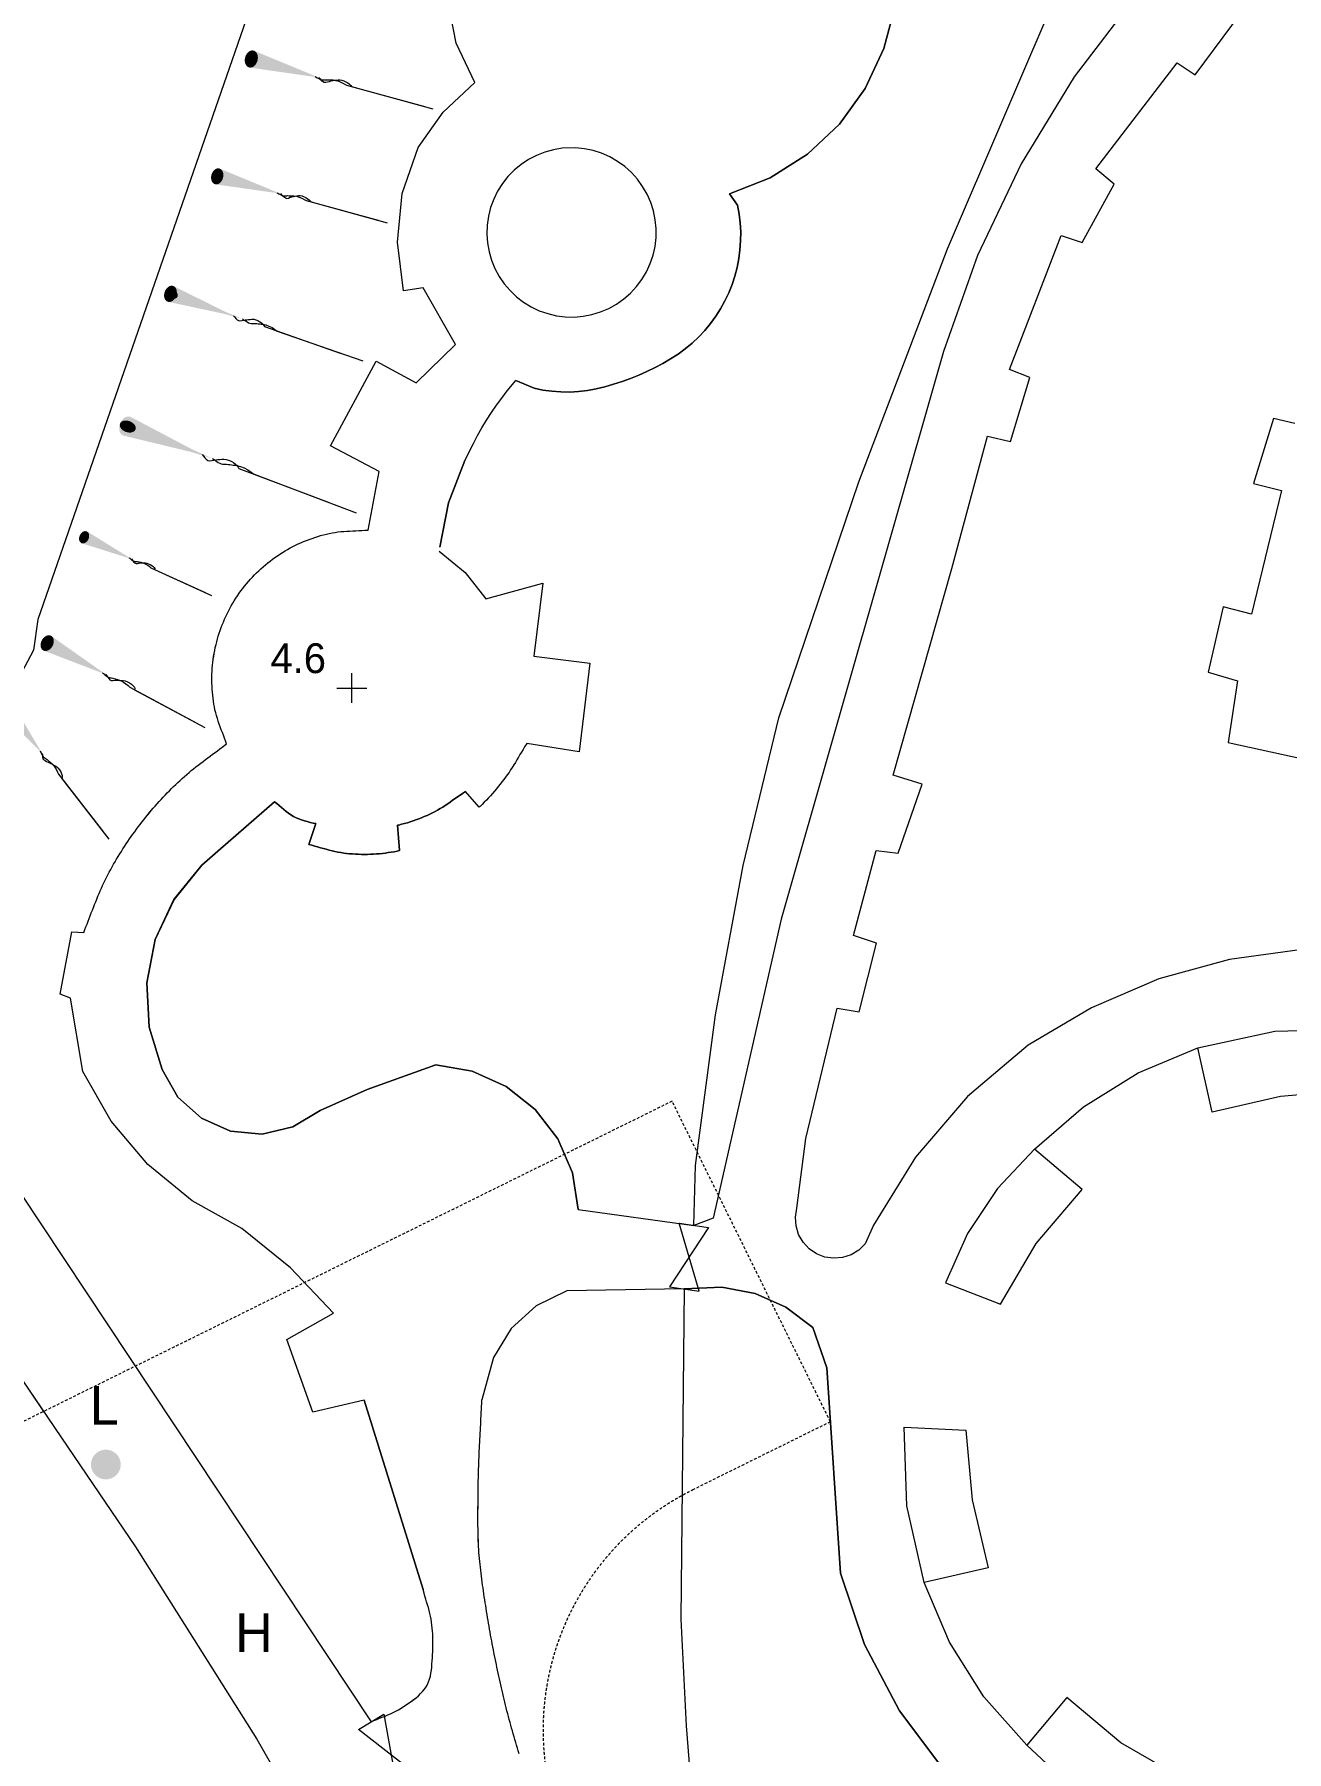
# Model space of a CAD drawing. Header units: millimetres. Extents: x 833924389 to 835767163, y 817400000 to 818811854.
# Drawn here: x 835308172 to 835350187, y 818434859 to 818492495 of the extents above; entities that cross this region are included whole.
import ezdxf
from ezdxf.enums import TextEntityAlignment as Align

# ---------------------------------------------------------------- set-up
doc = ezdxf.new("R2010")
doc.units = ezdxf.units.MM
doc.header["$LTSCALE"] = 10
doc.header["$MEASUREMENT"] = 0
doc.linetypes.add('DGN Style 2', pattern=[15.39188, 9.235128, -6.156752])
doc.layers.add('01_Base_Plan', color=5, linetype='Continuous', lineweight=5)
doc.styles.add('11nw24d$0$Style-WORKING', font='WORKING.shx')
doc.styles.add('11nw24d$1$Style-ENGINEERING', font='ENGINEERING.shx')

# ---------------------------------------------------------------- blocks, each defined once
blk = doc.blocks.new('11NW24D$0$SLOPE_26')
at = {"linetype": 'Continuous', "lineweight": 0}
h = blk.add_hatch(color=0, dxfattribs=at)
edge = h.paths.add_edge_path(flags=16)
edge.add_ellipse((0.215, 0), major_axis=(0, 0.293), ratio=0.731707, start_angle=0, end_angle=360)
at = {"color": 0, "linetype": 'Continuous', "lineweight": 0}
blk.add_line((3.706, -0.001), (6.528, -0.002), dxfattribs=at)
blk.add_open_spline([(2.562, -0.001), (2.634, -0.035), (2.699, -0.092), (2.777, -0.101), (2.855, -0.11), (2.92, -0.035), (2.992, -0.002), (3.063, 0.031), (3.134, 0.066), (3.206, 0.098), (3.36, 0.168), (3.614, 0.068), (3.706, -0.001)], degree=3, knots=[0, 0, 0, 0, 0.194348, 0.194348, 0.194348, 0.388071, 0.388071, 0.388071, 0.581932, 0.581932, 0.581932, 1, 1, 1, 1], dxfattribs=at)
blk.add_solid([(2.562, -0.001), (0.215, 0.293), (0.215, -0.294)], dxfattribs=at)
blk = doc.blocks.new('11NW24D$0$SLOPE_27')
at = {"linetype": 'Continuous', "lineweight": 0}
h = blk.add_hatch(color=0, dxfattribs=at)
edge = h.paths.add_edge_path(flags=16)
edge.add_ellipse((0.201, 0), major_axis=(0, 0.274), ratio=0.731707, start_angle=0, end_angle=360)
at = {"color": 0, "linetype": 'Continuous', "lineweight": 0}
blk.add_line((3.468, 0), (6.109, -0.001), dxfattribs=at)
blk.add_open_spline([(2.398, -0.001), (2.465, -0.032), (2.532, -0.063), (2.598, -0.095), (2.665, -0.126), (2.732, -0.032), (2.799, -0.001), (2.866, 0.031), (2.933, 0.063), (3, 0.093), (3.145, 0.157), (3.384, 0.064), (3.468, 0)], degree=3, knots=[0, 0, 0, 0, 0.193863, 0.193863, 0.193863, 0.387643, 0.387643, 0.387643, 0.582138, 0.582138, 0.582138, 1, 1, 1, 1], dxfattribs=at)
blk.add_solid([(2.398, -0.001), (0.201, 0.275), (0.2, -0.274)], dxfattribs=at)
blk = doc.blocks.new('11NW24D$0$SLOPE_29')
at = {"linetype": 'Continuous', "lineweight": 0}
h = blk.add_hatch(color=0, dxfattribs=at)
edge = h.paths.add_edge_path(flags=16)
edge.add_ellipse((0.205, 0), major_axis=(0, 0.28), ratio=0.731707, start_angle=0, end_angle=360)
at = {"color": 0, "linetype": 'Continuous', "lineweight": 0}
blk.add_line((3.542, -0.001), (6.24, -0.002), dxfattribs=at)
blk.add_open_spline([(2.449, -0.002), (2.517, -0.034), (2.585, -0.098), (2.654, -0.098), (2.722, -0.098), (2.79, -0.034), (2.859, -0.002), (2.927, 0.03), (2.995, 0.062), (3.064, 0.094), (3.211, 0.163), (3.492, 0.075), (3.542, -0.001)], degree=3, knots=[0, 0, 0, 0, 0.193951, 0.193951, 0.193951, 0.3878, 0.3878, 0.3878, 0.581649, 0.581649, 0.581649, 1, 1, 1, 1], dxfattribs=at)
blk.add_solid([(2.449, -0.002), (0.205, 0.28), (0.205, -0.28)], dxfattribs=at)
blk = doc.blocks.new('11NW24D$0$SLOPE_31')
at = {"linetype": 'Continuous', "lineweight": 0}
h = blk.add_hatch(color=0, dxfattribs=at)
edge = h.paths.add_edge_path(flags=16)
edge.add_ellipse((0.246, -0.001), major_axis=(0, 0.337), ratio=0.731707, start_angle=0, end_angle=360)
at = {"color": 0, "linetype": 'Continuous', "lineweight": 0}
blk.add_line((4.258, -0.002), (7.502, -0.003), dxfattribs=at)
blk.add_open_spline([(2.944, -0.002), (3.026, -0.04), (3.095, -0.109), (3.191, -0.117), (3.287, -0.125), (3.355, -0.04), (3.437, -0.002), (3.519, 0.037), (3.599, 0.08), (3.683, 0.113), (3.865, 0.183), (4.214, 0.095), (4.258, -0.002)], degree=3, knots=[0, 0, 0, 0, 0.194254, 0.194254, 0.194254, 0.388189, 0.388189, 0.388189, 0.58207, 0.58207, 0.58207, 1, 1, 1, 1], dxfattribs=at)
at = {"color": 0, "linetype": 'Continuous', "lineweight": 0, "extrusion": (0, 0, -1)}
blk.add_solid([(-2.944, -0.002), (-0.246, 0.337), (-0.246, -0.338)], dxfattribs=at)
blk = doc.blocks.new('11NW24D$0$SLOPE_33')
at = {"linetype": 'Continuous', "lineweight": 0}
h = blk.add_hatch(color=0, dxfattribs=at)
edge = h.paths.add_edge_path(flags=16)
edge.add_ellipse((0.16, 0), major_axis=(0, 0.218), ratio=0.731707, start_angle=0, end_angle=360)
at = {"color": 0, "linetype": 'Continuous', "lineweight": 0}
blk.add_line((2.762, -0.001), (4.865, -0.001), dxfattribs=at)
blk.add_open_spline([(1.91, -0.001), (1.963, -0.026), (2, -0.062), (2.069, -0.076), (2.138, -0.09), (2.176, -0.027), (2.229, -0.002), (2.282, 0.023), (2.335, 0.051), (2.389, 0.074), (2.505, 0.124), (2.763, 0.076), (2.762, -0.001)], degree=3, knots=[0, 0, 0, 0, 0.193502, 0.193502, 0.193502, 0.387082, 0.387082, 0.387082, 0.581771, 0.581771, 0.581771, 1, 1, 1, 1], dxfattribs=at)
blk.add_solid([(1.91, -0.001), (0.161, 0.219), (0.16, -0.218)], dxfattribs=at)
blk = doc.blocks.new('11NW24D$0$SLOPE_35')
at = {"linetype": 'Continuous', "lineweight": 0}
h = blk.add_hatch(color=0, dxfattribs=at)
edge = h.paths.add_edge_path(flags=16)
edge.add_ellipse((0.204, -0.001), major_axis=(0, 0.279), ratio=0.731707, start_angle=0, end_angle=360)
at = {"color": 0, "linetype": 'Continuous', "lineweight": 0}
blk.add_line((3.522, -0.001), (6.204, -0.002), dxfattribs=at)
blk.add_open_spline([(2.435, -0.002), (2.503, -0.033), (2.571, -0.065), (2.639, -0.097), (2.707, -0.129), (2.775, -0.033), (2.843, -0.001), (2.911, 0.03), (2.979, 0.062), (3.046, 0.094), (3.193, 0.162), (3.557, 0.118), (3.522, -0.001)], degree=3, knots=[0, 0, 0, 0, 0.19398, 0.19398, 0.19398, 0.388236, 0.388236, 0.388236, 0.581631, 0.581631, 0.581631, 1, 1, 1, 1], dxfattribs=at)
at = {"color": 0, "linetype": 'Continuous', "lineweight": 0, "extrusion": (0, 0, -1)}
blk.add_solid([(-2.435, -0.002), (-0.204, 0.278), (-0.204, -0.279)], dxfattribs=at)
blk = doc.blocks.new('11NW24D$0$SLOPE_37')
at = {"linetype": 'Continuous', "lineweight": 0}
h = blk.add_hatch(color=0, dxfattribs=at)
edge = h.paths.add_edge_path(flags=16)
edge.add_ellipse((0.197, -0.001), major_axis=(0, 0.269), ratio=0.731707, start_angle=0, end_angle=360)
at = {"color": 0, "linetype": 'Continuous', "lineweight": 0}
blk.add_line((3.396, -0.002), (5.983, -0.002), dxfattribs=at)
blk.add_open_spline([(2.348, -0.002), (2.414, -0.033), (2.48, -0.124), (2.545, -0.093), (2.611, -0.063), (2.676, -0.032), (2.742, -0.001), (2.807, 0.029), (2.873, 0.06), (2.938, 0.09), (3.079, 0.156), (3.373, 0.113), (3.396, -0.002)], degree=3, knots=[0, 0, 0, 0, 0.193791, 0.193791, 0.193791, 0.387847, 0.387847, 0.387847, 0.581903, 0.581903, 0.581903, 1, 1, 1, 1], dxfattribs=at)
blk.add_solid([(2.348, -0.002), (0.197, 0.268), (0.197, -0.268)], dxfattribs=at)
blk = doc.blocks.new('11nw24d$0$SPOTHT')
at = {"layer": '01_Base_Plan', "linetype": 'Continuous', "lineweight": 13}
for p, q in [((-0.5, 0), (0.5, 0)), ((0, -0.5), (0, 0.5))]:
    blk.add_line(p, q, dxfattribs=at)
blk = doc.blocks.new('11nw24d$0$UTILP')
at = {"layer": '01_Base_Plan', "linetype": 'Continuous', "lineweight": 13}
h = blk.add_hatch(color=256, dxfattribs=at)
edge = h.paths.add_edge_path()
edge.add_arc((0, 0), 0.5, 0, 360)

msp = doc.modelspace()

# ---------------------------------------------------------------- hatches: boundary and pattern name
at = {"layer": '01_Base_Plan', "linetype": 'Continuous'}
h = msp.add_hatch(color=256, dxfattribs=at)
edge = h.paths.add_edge_path()
edge.add_ellipse((835315440, 818491670), major_axis=(197, -54), ratio=0.683333, start_angle=0, end_angle=360)
h = msp.add_hatch(color=256, dxfattribs=at)
edge = h.paths.add_edge_path()
edge.add_ellipse((835314297, 818487731), major_axis=(184, -50), ratio=0.683333, start_angle=0, end_angle=360)
h = msp.add_hatch(color=256, dxfattribs=at)
edge = h.paths.add_edge_path()
edge.add_ellipse((835312763, 818483777), major_axis=(218, -76), ratio=0.683333, start_angle=0, end_angle=360)
h = msp.add_hatch(color=256, dxfattribs=at)
edge = h.paths.add_edge_path()
edge.add_ellipse((835311306, 818479332), major_axis=(260, -98), ratio=0.683333, start_angle=0, end_angle=360)
h = msp.add_hatch(color=256, dxfattribs=at)
edge = h.paths.add_edge_path()
edge.add_ellipse((835309834, 818475619), major_axis=(138, -63), ratio=0.683333, start_angle=0, end_angle=360)
h = msp.add_hatch(color=256, dxfattribs=at)
edge = h.paths.add_edge_path()
edge.add_ellipse((835308593, 818472068), major_axis=(171, -91), ratio=0.683333, start_angle=0, end_angle=360)

# ---------------------------------------------------------------- linework, layer by layer
for p, q in [((835318639, 818490793), (835321225, 818490085)), ((835317291, 818486914), (835319712, 818486254)), ((835316319, 818482538), (835319194, 818481536)), ((835315541, 818477733), (835318965, 818476441)), ((835312081, 818474591), (835313898, 818473760)), ((835311373, 818470582), (835313620, 818469382)), ((835308978, 818467664), (835310487, 818465724))]:
    msp.add_line(p, q, dxfattribs=at)
at = {"layer": '01_Base_Plan', "linetype": 'DGN Style 2'}
for p, q in [((835329567, 818456688), (835174001, 818379862)), ((835334881, 818445929), (835329567, 818456688)), ((835334881, 818445929), (835330264, 818443648))]:
    msp.add_line(p, q, dxfattribs=at)
at = {"layer": '01_Base_Plan', "linetype": 'Continuous', "flags": 128}
for points in [[(835330299, 818452519), (835330355, 818454535), (835331024, 818459588), (835331955, 818464598), (835333146, 818469554), (835335835, 818477475), (835338808, 818485294), (835342659, 818494275), (835345749, 818500639), (835349351, 818507377)], [(835355250, 818507213), (835357020, 818502860), (835355740, 818502080), (835355350, 818502790), (835353330, 818501530), (835353710, 818500890), (835352390, 818500000), (835351130, 818499150), (835349200, 818497780), (835348680, 818498400), (835347020, 818496870), (835347470, 818496270), (835345131, 818493782), (835343060, 818491066), (835341281, 818488151), (835339813, 818485068), (835338670, 818481850), (835333230, 818462800), (835330950, 818452760), (835330299, 818452519)], [(835330299, 818452519), (835330355, 818454535), (835331024, 818459588), (835331955, 818464598), (835333146, 818469554), (835335835, 818477475), (835338808, 818485294), (835342659, 818494275), (835345749, 818500639)], [(835316940, 818498150), (835316854, 818497549), (835308290, 818472860), (835308139, 818471825), (835307654, 818470899), (835306889, 818470186), (835305931, 818469768), (835305076, 818469704)], [(835316940, 818498150), (835316854, 818497549), (835308290, 818472860), (835308139, 818471825)], [(835319368, 818475857), (835319740, 818477820), (835318110, 818478690), (835319640, 818481530), (835320980, 818480800), (835322300, 818482090), (835321220, 818483990), (835320560, 818483890), (835320350, 818485517), (835320517, 818487149), (835321050, 818488700), (835321887, 818489888), (835322950, 818490880), (835322328, 818492197), (835322049, 818493626), (835322130, 818495080), (835321620, 818497170)], [(835321780, 818475280), (835322070, 818476771), (835322610, 818478190), (835322903, 818478763), (835323041, 818479029), (835323188, 818479291), (835323342, 818479548), (835323505, 818479800), (835323675, 818480047), (835323852, 818480289), (835324036, 818480526), (835324329, 818480873), (835324943, 818480615), (835325237, 818480556), (835325534, 818480515), (835325833, 818480493), (835326133, 818480491), (835326433, 818480507), (835326730, 818480542), (835327025, 818480597), (835327316, 818480669), (835327605, 818480750), (835327891, 818480841), (835328174, 818480942), (835328452, 818481054), (835328726, 818481176), (835328995, 818481309), (835329259, 818481451), (835329518, 818481603), (835329770, 818481765), (835330012, 818481942), (835330243, 818482134), (835330461, 818482340), (835330666, 818482559), (835330857, 818482790), (835331033, 818483033), (835331194, 818483286), (835331339, 818483549), (835331467, 818483820), (835331579, 818484098), (835331673, 818484383), (835331749, 818484673), (835331807, 818484968), (835331846, 818485265), (835331868, 818485564), (835331870, 818485864), (835331854, 818486164), (835331820, 818486462), (835331767, 818486757), (835331490, 818487140), (835332864, 818487680), (835334112, 818488470), (835335186, 818489482), (835336050, 818490680), (835336670, 818492020), (835337094, 818493608)], [(835346510, 818491540), (835347120, 818491140), (835348670, 818493230)], [(835317591, 818491080), (835317628, 818491060), (835317664, 818491040), (835317701, 818491020), (835317738, 818491001), (835317775, 818490981), (835317813, 818490967), (835317855, 818490964), (835317898, 818490967), (835317941, 818490971), (835317984, 818490973), (835318026, 818490971), (835318067, 818490969), (835318109, 818490968), (835318151, 818490966), (835318193, 818490965), (835318287, 818490951), (835318385, 818490922), (835318480, 818490883), (835318567, 818490838), (835318639, 818490793)], [(835350709, 818461782), (835348272, 818461447), (835345900, 818460791), (835343636, 818459826), (835341520, 818458570), (835339475, 818456842), (835337731, 818454811), (835336330, 818452530), (835336044, 818451899), (835335829, 818451691), (835335572, 818451537), (835335287, 818451444), (835334989, 818451418), (835334693, 818451460), (835334414, 818451568), (835334166, 818451736), (835333962, 818451956), (835333814, 818452216), (835333727, 818452502), (835333708, 818452801), (835333757, 818453096), (835334060, 818455440), (835335110, 818459810), (835335840, 818459690), (835336430, 818461990), (835335650, 818462250), (835336410, 818465100), (835337150, 818465010), (835337960, 818467330), (835336980, 818467630), (835338950, 818474570), (835340153, 818479007), (835340927, 818478825), (835341570, 818480980), (835340890, 818481250), (835342620, 818485740), (835343330, 818485510), (835344400, 818487470), (835343790, 818487980), (835346510, 818491540)], [(835325880, 818488670), (835325584, 818488621), (835325295, 818488541), (835325016, 818488432), (835324750, 818488293), (835324500, 818488127), (835324270, 818487936), (835324060, 818487721), (835323874, 818487486), (835323715, 818487232), (835323582, 818486963), (835323479, 818486681), (835323407, 818486390), (835323365, 818486093), (835323355, 818485794), (835323376, 818485495), (835323429, 818485199), (835323512, 818484911), (835323626, 818484634), (835323768, 818484370), (835323937, 818484122), (835324132, 818483894), (835324349, 818483687), (835324587, 818483505), (835324843, 818483349), (835325114, 818483220), (835325397, 818483121), (835325689, 818483052), (835325986, 818483014), (835326286, 818483008), (835326585, 818483033), (835326879, 818483090), (835327166, 818483178), (835327442, 818483295), (835327704, 818483440), (835327949, 818483613), (835328175, 818483810), (835328379, 818484030), (835328558, 818484271), (835328711, 818484529), (835328836, 818484801), (835328931, 818485086), (835328996, 818485378), (835329030, 818485676), (835329032, 818485976), (835329003, 818486274), (835328942, 818486568), (835328851, 818486854), (835328730, 818487128), (835328581, 818487388), (835328405, 818487631), (835328205, 818487854), (835327982, 818488055), (835327739, 818488231), (835327479, 818488381), (835327205, 818488502), (835326919, 818488593), (835326626, 818488655), (835326327, 818488684), (835325880, 818488670)], [(835316310, 818487181), (835316345, 818487163), (835316379, 818487144), (835316414, 818487126), (835316448, 818487107), (835316483, 818487088), (835316519, 818487076), (835316558, 818487073), (835316598, 818487076), (835316638, 818487080), (835316678, 818487081), (835316717, 818487080), (835316757, 818487078), (835316796, 818487077), (835316835, 818487075), (835316874, 818487074), (835316962, 818487062), (835317054, 818487034), (835317143, 818486997), (835317224, 818486955), (835317291, 818486914)], [(835288270, 818485309), (835289102, 818482095), (835289392, 818480974), (835290102, 818479628), (835295177, 818472020), (835306197, 818455857), (835319472, 818435864)], [(835315154, 818482943), (835315194, 818482918), (835315234, 818482893), (835315275, 818482867), (835315315, 818482842), (835315355, 818482816), (835315397, 818482798), (835315444, 818482792), (835315493, 818482792), (835315543, 818482793), (835315591, 818482791), (835315638, 818482786), (835315685, 818482781), (835315733, 818482776), (835315780, 818482771), (835315827, 818482766), (835315933, 818482744), (835316041, 818482703), (835316146, 818482651), (835316241, 818482594), (835316319, 818482538)], [(835289392, 818480974), (835290102, 818479628), (835295177, 818472020), (835306197, 818455857), (835319472, 818435864)], [(835350460, 818479430), (835349750, 818479600), (835349080, 818477420), (835350010, 818477180), (835349010, 818473040), (835348060, 818473280), (835347550, 818471090), (835348540, 818470800), (835348230, 818468730), (835352874, 818467706)], [(835314153, 818478257), (835314201, 818478225), (835314248, 818478193), (835314296, 818478162), (835314343, 818478130), (835314391, 818478098), (835314441, 818478075), (835314497, 818478066), (835314556, 818478064), (835314616, 818478064), (835314674, 818478061), (835314730, 818478053), (835314787, 818478046), (835314844, 818478038), (835314900, 818478031), (835314957, 818478023), (835315083, 818477993), (835315212, 818477941), (835315337, 818477875), (835315449, 818477803), (835315541, 818477733)], [(835319472, 818435864), (835319564, 818435904), (835319657, 818435943), (835319750, 818435981), (835319844, 818436018), (835319937, 818436055), (835320030, 818436093), (835320123, 818436133), (835320214, 818436174), (835320303, 818436218), (835320391, 818436265), (835320476, 818436316), (835320559, 818436370), (835320644, 818436426), (835320729, 818436484), (835320814, 818436544), (835320898, 818436606), (835320979, 818436670), (835321056, 818436737), (835321130, 818436807), (835321198, 818436880), (835321260, 818436955), (835321315, 818437034), (835321362, 818437116), (835321401, 818437204), (835321432, 818437295), (835321457, 818437392), (835321477, 818437491), (835321492, 818437592), (835321503, 818437695), (835321512, 818437799), (835321519, 818437903), (835321525, 818438005), (835321531, 818438107), (835321537, 818438206), (835321542, 818438306), (835321545, 818438406), (835321545, 818438507), (835321544, 818438607), (835321541, 818438708), (835321536, 818438808), (835321529, 818438908), (835321520, 818439008), (835321509, 818439108), (835321496, 818439206), (835321480, 818439305), (835321462, 818439402), (835321440, 818439500), (835321416, 818439597), (835321390, 818439693), (835321362, 818439790), (835321333, 818439886), (835321304, 818439982), (835321276, 818440078), (835321247, 818440175), (835321212, 818440303), (835319233, 818446655), (835317511, 818446251), (835316643, 818448694), (835318209, 818449576), (835316770, 818451100), (835315137, 818452413), (835313462, 818453342), (835311982, 818454560), (835310748, 818456024), (835309798, 818457688), (835309381, 818460146), (835309038, 818460284), (835309426, 818462368), (835309826, 818462355), (835309864, 818462448), (835309902, 818462540), (835309939, 818462633), (835309975, 818462727), (835310011, 818462820), (835310047, 818462914), (835310083, 818463007), (835310119, 818463101), (835310155, 818463194), (835310192, 818463288), (835310229, 818463381), (835310266, 818463474), (835310304, 818463567), (835310342, 818463659), (835310381, 818463751), (835310422, 818463842), (835310463, 818463933), (835310505, 818464023), (835310549, 818464113), (835310594, 818464202), (835310640, 818464290), (835310687, 818464378), (835310735, 818464466), (835310783, 818464554), (835310832, 818464641), (835310882, 818464728), (835310933, 818464814), (835310985, 818464900), (835311037, 818464986), (835311090, 818465071), (835311144, 818465156), (835311198, 818465240), (835311253, 818465324), (835311309, 818465407), (835311366, 818465490), (835311423, 818465572), (835311480, 818465654), (835311539, 818465735), (835311598, 818465816), (835311657, 818465896), (835311718, 818465975), (835311779, 818466054), (835311840, 818466133), (835311903, 818466211), (835311966, 818466289), (835312030, 818466366), (835312094, 818466443), (835312159, 818466519), (835312225, 818466595), (835312291, 818466670), (835312358, 818466745), (835312426, 818466819), (835312494, 818466892), (835312563, 818466965), (835312633, 818467037), (835312703, 818467109), (835312773, 818467180), (835312844, 818467250), (835312916, 818467320), (835312988, 818467389), (835313060, 818467458), (835313134, 818467525), (835313209, 818467591), (835313284, 818467656), (835313361, 818467720), (835313438, 818467784), (835313516, 818467846), (835313594, 818467908), (835313673, 818467970), (835313752, 818468031), (835313832, 818468091), (835313912, 818468152), (835313992, 818468212), (835314073, 818468272), (835314153, 818468332), (835314233, 818468392), (835314313, 818468453), (835314393, 818468513), (835314472, 818468574), (835314614, 818468685), (835314582, 818468780), (835314549, 818468875), (835314514, 818468969), (835314479, 818469063), (835314444, 818469158), (835314409, 818469252), (835314375, 818469346), (835314342, 818469441), (835314311, 818469536), (835314282, 818469632), (835314255, 818469727), (835314232, 818469824), (835314212, 818469921), (835314195, 818470019), (835314180, 818470118), (835314166, 818470217), (835314155, 818470317), (835314145, 818470417), (835314138, 818470518), (835314132, 818470618), (835314129, 818470719), (835314127, 818470820), (835314128, 818470920), (835314130, 818471020), (835314135, 818471120), (835314141, 818471219), (835314150, 818471318), (835314160, 818471418), (835314173, 818471517), (835314188, 818471617), (835314204, 818471716), (835314223, 818471815), (835314243, 818471914), (835314266, 818472012), (835314290, 818472109), (835314316, 818472206), (835314344, 818472302), (835314374, 818472398), (835314406, 818472492), (835314440, 818472585), (835314475, 818472679), (835314513, 818472772), (835314553, 818472864), (835314594, 818472956), (835314638, 818473047), (835314683, 818473137), (835314730, 818473226), (835314778, 818473314), (835314828, 818473401), (835314880, 818473487), (835314933, 818473571), (835314988, 818473654), (835315045, 818473736), (835315104, 818473817), (835315164, 818473897), (835315226, 818473976), (835315290, 818474054), (835315355, 818474131), (835315422, 818474206), (835315490, 818474280), (835315560, 818474353), (835315630, 818474424), (835315702, 818474494), (835315775, 818474561), (835315850, 818474627), (835315925, 818474692), (835316003, 818474755), (835316082, 818474817), (835316162, 818474878), (835316244, 818474937), (835316327, 818474994), (835316411, 818475050), (835316496, 818475104), (835316581, 818475156), (835316668, 818475207), (835316755, 818475256), (835316843, 818475302), (835316932, 818475347), (835317022, 818475390), (835317113, 818475431), (835317205, 818475471), (835317299, 818475509), (835317393, 818475545), (835317487, 818475579), (835317583, 818475612), (835317679, 818475642), (835317775, 818475671), (835317872, 818475697), (835317969, 818475722), (835318066, 818475744), (835318163, 818475764), (835318261, 818475780), (835318359, 818475793), (835318459, 818475804), (835318558, 818475812), (835318658, 818475819), (835318759, 818475825), (835318859, 818475829), (835318960, 818475834), (835319060, 818475838), (835319161, 818475843), (835319261, 818475849), (835319368, 818475857)], [(835321753, 818475154), (835322622, 818474437), (835323322, 818473554), (835325231, 818474073), (835324926, 818471623), (835326804, 818471395), (835326445, 818468417), (835324693, 818468699), (835324619, 818468579), (835324567, 818468493), (835324516, 818468407), (835324465, 818468320), (835324414, 818468234), (835324363, 818468148), (835324312, 818468062), (835324259, 818467977), (835324206, 818467892), (835324152, 818467808), (835324097, 818467725), (835324040, 818467643), (835323982, 818467562), (835323922, 818467483), (835323861, 818467403), (835323799, 818467325), (835323736, 818467247), (835323672, 818467170), (835323607, 818467093), (835323541, 818467017), (835323474, 818466942), (835323406, 818466868), (835323338, 818466795), (835323268, 818466723), (835323198, 818466652), (835323127, 818466583), (835323096, 818466553), (835322636, 818467082), (835322536, 818467016), (835322453, 818466960), (835322371, 818466903), (835322288, 818466845), (835322206, 818466787), (835322124, 818466729), (835322041, 818466673), (835321958, 818466617), (835321874, 818466562), (835321789, 818466510), (835321703, 818466459), (835321616, 818466411), (835321528, 818466365), (835321438, 818466323), (835321347, 818466281), (835321255, 818466241), (835321163, 818466203), (835321069, 818466167), (835320975, 818466132), (835320880, 818466098), (835320784, 818466067), (835320688, 818466037), (835320591, 818466009), (835320495, 818465982), (835320398, 818465958), (835320353, 818465948), (835320418, 818465100), (835320343, 818465084), (835320245, 818465064), (835320146, 818465047), (835320139, 818465046), (835320047, 818465031), (835319948, 818465018), (835319849, 818465006), (835319750, 818464996), (835319650, 818464988), (835319550, 818464981), (835319450, 818464977), (835319350, 818464974), (835319249, 818464973), (835319148, 818464974), (835319048, 818464977), (835318947, 818464981), (835318847, 818464988), (835318748, 818464996), (835318648, 818465006), (835318550, 818465018), (835318451, 818465033), (835318353, 818465051), (835318256, 818465071), (835318158, 818465094), (835318061, 818465119), (835317964, 818465144), (835317868, 818465171), (835317771, 818465198), (835317674, 818465225), (835317577, 818465251), (835317480, 818465277), (835317383, 818465301), (835317613, 818466004), (835317524, 818466023), (835317426, 818466047), (835317328, 818466072), (835317231, 818466100), (835317135, 818466131), (835317041, 818466166), (835316950, 818466205), (835316861, 818466248), (835316776, 818466298), (835316694, 818466354), (835316615, 818466415), (835316537, 818466479), (835316461, 818466545), (835316385, 818466611), (835316308, 818466677), (835316230, 818466740), (835314329, 818465086), (835313790, 818464616), (835312857, 818463462), (835312230, 818462116), (835311947, 818460658), (835312026, 818459176), (835312460, 818457756), (835312985, 818456830), (835313776, 818456116), (835314750, 818455687), (835315810, 818455587), (835316848, 818455826), (835317758, 818456379), (835319337, 818457084), (835321636, 818457910), (835322862, 818457694), (835323997, 818457185), (835324973, 818456414), (835325731, 818455426), (835326223, 818454284), (835326421, 818453055), (835330299, 818452519)], [(835311345, 818474928), (835311370, 818474909), (835311394, 818474889), (835311419, 818474870), (835311444, 818474851), (835311468, 818474832), (835311495, 818474818), (835311525, 818474811), (835311557, 818474807), (835311590, 818474805), (835311621, 818474801), (835311652, 818474795), (835311682, 818474789), (835311713, 818474783), (835311743, 818474777), (835311774, 818474770), (835311842, 818474749), (835311910, 818474716), (835311975, 818474675), (835312034, 818474632), (835312081, 818474591)], [(835310462, 818471069), (835310492, 818471043), (835310522, 818471017), (835310552, 818470990), (835310582, 818470964), (835310611, 818470938), (835310644, 818470918), (835310682, 818470906), (835310723, 818470900), (835310764, 818470894), (835310804, 818470887), (835310842, 818470876), (835310880, 818470866), (835310919, 818470856), (835310957, 818470845), (835310996, 818470835), (835311080, 818470803), (835311165, 818470755), (835311245, 818470699), (835311316, 818470639), (835311373, 818470582)], [(835308367, 818468450), (835308383, 818468415), (835308399, 818468380), (835308415, 818468345), (835308431, 818468310), (835308447, 818468276), (835308468, 818468245), (835308497, 818468220), (835308530, 818468198), (835308564, 818468177), (835308596, 818468155), (835308626, 818468131), (835308656, 818468107), (835308686, 818468082), (835308715, 818468058), (835308745, 818468034), (835308807, 818467973), (835308863, 818467898), (835308911, 818467816), (835308950, 818467736), (835308978, 818467664)], [(835347213, 818458475), (835349794, 818459037), (835352433, 818459105), (835352323, 818457045), (835349983, 818456850), (835347693, 818456325), (835347213, 818458475)], [(835341733, 818455075), (835343367, 818456501), (835345210, 818457645), (835347213, 818458475)], [(835341733, 818455075), (835340486, 818453760), (835339479, 818452252), (835338743, 818450595), (835340583, 818449875), (835341788, 818451918), (835343323, 818453725), (835341733, 818455075)], [(835338715, 818434204), (835337200, 818436224), (835336026, 818438458), (835335220, 818440850), (835334760, 818447740), (835334290, 818449090), (835333389, 818449776), (835332354, 818450235), (835331241, 818450444), (835329978, 818450387), (835326042, 818450320), (835325010, 818449822), (835324170, 818449059), (835323577, 818448091), (835323187, 818446671)], [(835329978, 818450387), (835329860, 818439300), (835330040, 818435730), (835330310, 818432330), (835330940, 818427610), (835331810, 818421830), (835332670, 818418010), (835333768, 818413682)], [(835329978, 818450387), (835329860, 818439300), (835330040, 818435730), (835330310, 818432330), (835330940, 818427610), (835331810, 818421830), (835332670, 818418010), (835333768, 818413682)], [(835307974, 818447019), (835309724, 818444448), (835311570, 818441736), (835315631, 818435282), (835319418, 818428664)], [(835324435, 818434786), (835324406, 818434882), (835324378, 818434977), (835324349, 818435073), (835324321, 818435169), (835324293, 818435265), (835324265, 818435361), (835324238, 818435457), (835324210, 818435554), (835324183, 818435650), (835324157, 818435746), (835324130, 818435842), (835324104, 818435939), (835324079, 818436035), (835324053, 818436132), (835324028, 818436229), (835324004, 818436326), (835323980, 818436422), (835323956, 818436520), (835323933, 818436617), (835323910, 818436714), (835323888, 818436811), (835323865, 818436909), (835323843, 818437006), (835323821, 818437104), (835323799, 818437201), (835323778, 818437299), (835323756, 818437397), (835323735, 818437495), (835323714, 818437592), (835323693, 818437690), (835323673, 818437788), (835323653, 818437886), (835323633, 818437985), (835323613, 818438083), (835323593, 818438181), (835323574, 818438279), (835323555, 818438378), (835323536, 818438476), (835323517, 818438575), (835323499, 818438673), (835323481, 818438772), (835323463, 818438870), (835323445, 818438969), (835323428, 818439067), (835323411, 818439166), (835323394, 818439265), (835323377, 818439364), (835323361, 818439462), (835323345, 818439561), (835323329, 818439660), (835323314, 818439759), (835323298, 818439858), (835323283, 818439957), (835323268, 818440056), (835323254, 818440155), (835323240, 818440254), (835323226, 818440352), (835323212, 818440451), (835323199, 818440550), (835323185, 818440649), (835323173, 818440748), (835323160, 818440848), (835323148, 818440947), (835323136, 818441045), (835323124, 818441145), (835323114, 818441244), (835323105, 818441343), (835323096, 818441443), (835323089, 818441542), (835323082, 818441642), (835323077, 818441742), (835323072, 818441841), (835323068, 818441941), (835323064, 818442041), (835323061, 818442141), (835323059, 818442241), (835323057, 818442341), (835323056, 818442442), (835323055, 818442542), (835323055, 818442642), (835323055, 818442743), (835323055, 818442843), (835323056, 818442943), (835323057, 818443043), (835323058, 818443144), (835323059, 818443244), (835323060, 818443344), (835323061, 818443444), (835323063, 818443545), (835323064, 818443645), (835323065, 818443745), (835323066, 818443845), (835323067, 818443944), (835323069, 818444045), (835323071, 818444144), (835323073, 818444244), (835323076, 818444344), (835323079, 818444444), (835323082, 818444544), (835323086, 818444644), (835323090, 818444744), (835323094, 818444844), (835323099, 818444944), (835323104, 818445044), (835323109, 818445144), (835323114, 818445243), (835323119, 818445343), (835323124, 818445443), (835323129, 818445543), (835323135, 818445643), (835323140, 818445743), (835323146, 818445843), (835323151, 818445943), (835323156, 818446043), (835323162, 818446143), (835323167, 818446242), (835323172, 818446342), (835323177, 818446442), (835323181, 818446542), (835323187, 818446671)], [(835338028, 818440533), (835337448, 818443109), (835337359, 818445748), (835339420, 818445654), (835339633, 818443315), (835340175, 818441030), (835338028, 818440533)], [(835341470, 818435079), (835340032, 818436702), (835338874, 818438536), (835338028, 818440533)], [(835341470, 818435079), (835342795, 818433841), (835344310, 818432847), (835345972, 818432123), (835346678, 818433969), (835344627, 818435158), (835342808, 818436680), (835341470, 818435079)]]:
    msp.add_lwpolyline(points, dxfattribs=at)
at = {"layer": '01_Base_Plan', "flags": 128}
for points in [[(835334934, 818500000), (835335420, 818499522), (835336230, 818498380), (835336869, 818496866), (835337161, 818495249), (835337094, 818493607), (835336670, 818492020), (835336050, 818490680), (835335186, 818489482), (835334112, 818488470), (835332864, 818487679), (835331490, 818487140)], [(835346510, 818491540), (835347120, 818491140), (835348670, 818493230), (835348110, 818493750), (835351800, 818496950), (835352280, 818496350), (835354110, 818497620), (835353780, 818498350), (835357652, 818500000)], [(835322950, 818490880), (835322328, 818492197), (835322049, 818493626), (835322130, 818495080), (835321620, 818497170)], [(835347470, 818496270), (835345131, 818493782), (835343060, 818491066), (835341281, 818488151), (835339813, 818485068), (835338670, 818481850), (835333230, 818462800)], [(835350709, 818461781), (835348271, 818461446), (835345900, 818460791), (835343636, 818459826), (835341520, 818458570), (835339475, 818456842), (835337731, 818454811), (835336330, 818452530), (835336044, 818451899), (835335829, 818451691), (835335572, 818451537), (835335287, 818451444), (835334989, 818451418), (835334693, 818451460), (835334413, 818451568), (835334166, 818451736), (835333962, 818451956), (835333814, 818452216), (835333727, 818452502), (835333708, 818452801), (835333756, 818453096), (835334060, 818455440), (835335110, 818459810), (835335840, 818459690), (835336430, 818461990), (835335650, 818462250), (835336410, 818465100), (835337150, 818465010), (835337960, 818467330), (835336980, 818467630), (835338950, 818474570), (835340153, 818479007), (835340927, 818478825), (835341570, 818480980), (835340890, 818481250), (835342620, 818485740), (835343330, 818485510), (835344400, 818487470), (835343790, 818487980), (835346510, 818491540)], [(835319368, 818475857), (835319740, 818477820), (835318110, 818478690), (835319640, 818481530), (835320980, 818480800), (835322300, 818482090), (835321220, 818483990), (835320560, 818483890), (835320350, 818485517), (835320517, 818487149), (835321050, 818488700), (835321887, 818489888), (835322950, 818490880)], [(835325880, 818488670), (835325584, 818488621), (835325295, 818488541), (835325016, 818488431), (835324750, 818488293), (835324500, 818488127), (835324269, 818487936), (835324060, 818487721), (835323874, 818487486), (835323715, 818487232), (835323582, 818486963), (835323479, 818486681), (835323406, 818486390), (835323365, 818486093), (835323354, 818485794), (835323376, 818485495), (835323429, 818485199), (835323512, 818484911), (835323626, 818484634), (835323768, 818484370), (835323937, 818484122), (835324132, 818483894), (835324349, 818483687), (835324587, 818483505), (835324843, 818483349), (835325114, 818483220), (835325397, 818483121), (835325689, 818483052), (835325986, 818483014), (835326286, 818483008), (835326585, 818483033), (835326879, 818483090), (835327166, 818483177), (835327442, 818483295), (835327704, 818483440), (835327949, 818483613), (835328175, 818483810), (835328379, 818484030), (835328558, 818484271), (835328711, 818484529), (835328836, 818484801), (835328931, 818485086), (835328996, 818485378), (835329030, 818485676), (835329032, 818485976), (835329003, 818486274), (835328942, 818486568), (835328851, 818486854), (835328730, 818487128), (835328581, 818487388), (835328405, 818487631), (835328204, 818487854), (835327982, 818488055), (835327739, 818488231), (835327479, 818488381), (835327205, 818488502), (835326919, 818488593), (835326626, 818488655), (835326327, 818488684), (835325880, 818488670)], [(835331490, 818487140), (835331767, 818486757), (835331820, 818486462), (835331854, 818486164), (835331870, 818485864), (835331868, 818485564), (835331846, 818485265), (835331807, 818484968), (835331749, 818484673), (835331673, 818484383), (835331579, 818484098), (835331467, 818483820), (835331339, 818483549), (835331194, 818483286), (835331033, 818483033), (835330857, 818482790), (835330666, 818482559), (835330461, 818482340), (835330243, 818482134), (835330012, 818481942), (835329770, 818481765), (835329518, 818481603), (835329259, 818481451), (835328995, 818481309), (835328726, 818481176), (835328452, 818481054), (835328174, 818480942), (835327891, 818480841), (835327605, 818480750), (835327316, 818480669), (835327025, 818480597), (835326730, 818480542), (835326432, 818480507), (835326133, 818480491), (835325833, 818480493), (835325534, 818480515), (835325237, 818480556), (835324943, 818480615), (835324329, 818480873)], [(835322610, 818478190), (835322903, 818478763), (835323041, 818479029), (835323188, 818479290), (835323342, 818479548), (835323505, 818479800), (835323674, 818480047), (835323852, 818480289), (835324036, 818480526), (835324329, 818480873)], [(835350460, 818479430), (835349750, 818479600), (835349080, 818477420), (835350010, 818477180), (835349010, 818473040), (835348060, 818473280), (835347550, 818471090), (835348540, 818470800), (835348230, 818468730), (835352873, 818467707)], [(835322610, 818478190), (835322069, 818476771), (835321780, 818475280)], [(835314614, 818468685), (835314582, 818468780), (835314549, 818468875), (835314514, 818468969), (835314479, 818469063), (835314444, 818469157), (835314409, 818469252), (835314375, 818469346), (835314342, 818469441), (835314311, 818469536), (835314282, 818469632), (835314255, 818469727), (835314232, 818469824), (835314212, 818469921), (835314195, 818470019), (835314180, 818470118), (835314166, 818470217), (835314155, 818470317), (835314145, 818470417), (835314138, 818470518), (835314132, 818470618), (835314129, 818470719), (835314127, 818470820), (835314128, 818470920), (835314130, 818471020), (835314135, 818471120), (835314141, 818471219), (835314150, 818471318), (835314160, 818471418), (835314173, 818471517), (835314187, 818471616), (835314204, 818471716), (835314223, 818471815), (835314243, 818471914), (835314266, 818472012), (835314290, 818472109), (835314316, 818472206), (835314344, 818472302), (835314374, 818472397), (835314406, 818472492), (835314439, 818472585), (835314475, 818472679), (835314513, 818472772), (835314553, 818472864), (835314594, 818472956), (835314638, 818473047), (835314683, 818473137), (835314730, 818473226), (835314778, 818473314), (835314828, 818473401), (835314880, 818473487), (835314933, 818473571), (835314988, 818473654), (835315045, 818473736), (835315103, 818473817), (835315164, 818473897), (835315226, 818473976), (835315290, 818474054), (835315355, 818474131), (835315422, 818474206), (835315490, 818474280), (835315559, 818474353), (835315630, 818474424), (835315702, 818474493), (835315775, 818474561), (835315850, 818474627), (835315925, 818474692), (835316003, 818474755), (835316082, 818474817), (835316162, 818474878), (835316244, 818474937), (835316327, 818474994), (835316411, 818475050), (835316495, 818475104), (835316581, 818475156), (835316668, 818475207), (835316755, 818475256), (835316843, 818475302), (835316932, 818475347), (835317022, 818475390), (835317113, 818475431), (835317205, 818475471), (835317299, 818475509), (835317393, 818475545), (835317487, 818475579), (835317583, 818475612), (835317679, 818475642), (835317775, 818475671), (835317872, 818475697), (835317969, 818475722), (835318066, 818475744), (835318163, 818475764), (835318261, 818475780), (835318359, 818475793), (835318459, 818475804), (835318558, 818475812), (835318658, 818475819), (835318759, 818475825), (835318859, 818475829), (835318960, 818475834), (835319060, 818475838), (835319060, 818475838), (835319160, 818475843), (835319261, 818475849), (835319368, 818475857)], [(835321753, 818475154), (835322622, 818474437), (835323322, 818473554), (835325231, 818474073), (835324926, 818471623), (835326804, 818471395), (835326445, 818468417), (835324693, 818468699)], [(835309826, 818462355), (835309864, 818462447), (835309902, 818462540), (835309939, 818462633), (835309975, 818462727), (835310011, 818462820), (835310047, 818462914), (835310083, 818463007), (835310119, 818463101), (835310155, 818463194), (835310192, 818463288), (835310229, 818463381), (835310266, 818463474), (835310304, 818463567), (835310342, 818463659), (835310381, 818463751), (835310422, 818463842), (835310463, 818463933), (835310505, 818464023), (835310549, 818464113), (835310594, 818464202), (835310640, 818464290), (835310687, 818464378), (835310734, 818464466), (835310783, 818464554), (835310832, 818464641), (835310882, 818464728), (835310933, 818464814), (835310985, 818464900), (835311037, 818464986), (835311090, 818465071), (835311144, 818465156), (835311198, 818465240), (835311253, 818465324), (835311309, 818465407), (835311366, 818465490), (835311423, 818465572), (835311480, 818465654), (835311539, 818465735), (835311598, 818465816), (835311657, 818465896), (835311718, 818465975), (835311778, 818466054), (835311840, 818466133), (835311903, 818466211), (835311966, 818466289), (835312029, 818466366), (835312094, 818466443), (835312159, 818466519), (835312225, 818466595), (835312291, 818466670), (835312358, 818466745), (835312426, 818466819), (835312494, 818466892), (835312563, 818466965), (835312633, 818467037), (835312703, 818467109), (835312773, 818467180), (835312844, 818467250), (835312916, 818467320), (835312988, 818467389), (835313060, 818467458), (835313134, 818467525), (835313209, 818467591), (835313284, 818467656), (835313361, 818467720), (835313438, 818467784), (835313516, 818467846), (835313594, 818467908), (835313673, 818467970), (835313752, 818468031), (835313832, 818468091), (835313912, 818468152), (835313992, 818468212), (835314073, 818468272), (835314153, 818468332), (835314233, 818468392), (835314313, 818468453), (835314393, 818468513), (835314472, 818468574), (835314614, 818468685)], [(835324693, 818468699), (835324619, 818468579), (835324567, 818468493), (835324516, 818468407), (835324465, 818468321), (835324414, 818468234), (835324363, 818468148), (835324312, 818468062), (835324259, 818467977), (835324206, 818467892), (835324152, 818467808), (835324097, 818467725), (835324040, 818467643), (835323981, 818467562), (835323921, 818467483), (835323860, 818467403), (835323798, 818467325), (835323735, 818467247), (835323672, 818467170), (835323607, 818467093), (835323541, 818467017), (835323474, 818466942), (835323406, 818466868), (835323338, 818466795), (835323268, 818466723), (835323198, 818466652), (835323127, 818466582), (835323096, 818466553), (835323096, 818466553), (835323096, 818466553), (835323096, 818466553), (835322636, 818467082)], [(835316230, 818466740), (835316308, 818466677), (835316385, 818466611), (835316461, 818466545), (835316537, 818466479), (835316615, 818466414), (835316694, 818466354), (835316776, 818466298), (835316861, 818466248), (835316950, 818466205), (835317041, 818466166), (835317135, 818466131), (835317231, 818466100), (835317328, 818466072), (835317426, 818466047), (835317524, 818466024), (835317613, 818466004), (835317613, 818466004), (835317613, 818466004), (835317383, 818465301), (835317480, 818465277), (835317577, 818465251), (835317674, 818465225), (835317771, 818465198), (835317868, 818465171), (835317964, 818465144), (835318061, 818465119), (835318158, 818465094), (835318256, 818465071), (835318353, 818465051), (835318451, 818465033), (835318550, 818465018), (835318648, 818465006), (835318748, 818464996), (835318847, 818464988), (835318947, 818464981), (835319048, 818464977), (835319148, 818464974), (835319249, 818464973), (835319350, 818464974), (835319450, 818464977), (835319550, 818464981), (835319650, 818464988), (835319750, 818464996), (835319849, 818465006), (835319948, 818465018), (835320047, 818465031), (835320139, 818465046), (835320146, 818465047), (835320245, 818465064), (835320343, 818465084), (835320418, 818465100), (835320353, 818465948), (835320398, 818465958), (835320495, 818465982), (835320591, 818466009), (835320688, 818466037), (835320784, 818466067), (835320879, 818466098), (835320975, 818466132), (835321069, 818466167), (835321163, 818466203), (835321255, 818466241), (835321347, 818466281), (835321438, 818466322), (835321528, 818466365), (835321616, 818466411), (835321703, 818466459), (835321789, 818466510), (835321874, 818466562), (835321958, 818466617), (835322041, 818466673), (835322123, 818466729), (835322206, 818466787), (835322288, 818466845), (835322371, 818466902), (835322453, 818466960), (835322536, 818467016), (835322636, 818467082)], [(835313790, 818464616), (835314329, 818465086), (835316230, 818466740)], [(835326421, 818453055), (835326223, 818454284), (835325731, 818455426), (835324973, 818456414), (835323997, 818457185), (835322862, 818457694), (835321636, 818457910), (835319337, 818457084), (835317758, 818456379), (835316848, 818455826), (835315810, 818455587), (835314750, 818455687), (835313776, 818456116), (835312985, 818456830), (835312460, 818457756), (835312026, 818459176), (835311947, 818460658), (835312230, 818462116), (835312856, 818463462), (835313790, 818464616)], [(835312460, 818457756), (835312026, 818459176), (835311947, 818460658), (835312230, 818462116), (835312856, 818463462), (835313790, 818464616)], [(835309381, 818460146), (835309038, 818460284), (835309426, 818462368), (835309826, 818462355)], [(835333230, 818462800), (835330950, 818452760), (835330299, 818452519)], [(835318209, 818449576), (835316770, 818451100), (835315137, 818452413), (835313462, 818453342), (835311982, 818454560), (835310748, 818456024), (835309798, 818457688), (835309381, 818460146)], [(835352433, 818459105), (835352323, 818457045), (835349983, 818456850), (835347693, 818456325), (835347213, 818458475), (835349794, 818459037), (835352433, 818459105)], [(835341733, 818455075), (835343367, 818456501), (835345210, 818457645), (835347213, 818458475)], [(835338743, 818450595), (835340583, 818449875), (835341788, 818451918), (835343323, 818453725), (835341733, 818455075), (835340486, 818453760), (835339479, 818452252), (835338743, 818450595)], [(835303579, 818453476), (835307974, 818447019), (835308481, 818446274)], [(835326421, 818453055), (835330299, 818452519)], [(835329978, 818450387), (835326042, 818450320), (835325010, 818449822), (835324170, 818449059), (835323577, 818448090), (835323187, 818446671)], [(835329978, 818450387), (835331241, 818450444), (835332354, 818450235), (835333389, 818449776), (835334290, 818449090), (835334760, 818447740), (835335220, 818440850), (835336026, 818438458), (835337200, 818436224), (835338715, 818434204)], [(835319233, 818446655), (835317511, 818446251), (835316643, 818448694), (835318209, 818449576)], [(835319233, 818446655), (835321212, 818440303)], [(835324435, 818434786), (835324406, 818434882), (835324378, 818434977), (835324349, 818435073), (835324321, 818435169), (835324293, 818435265), (835324265, 818435361), (835324237, 818435457), (835324210, 818435554), (835324183, 818435650), (835324157, 818435746), (835324130, 818435842), (835324104, 818435939), (835324079, 818436035), (835324053, 818436132), (835324028, 818436229), (835324004, 818436326), (835323980, 818436423), (835323956, 818436520), (835323933, 818436617), (835323910, 818436714), (835323888, 818436811), (835323865, 818436909), (835323843, 818437006), (835323821, 818437104), (835323799, 818437201), (835323778, 818437299), (835323756, 818437397), (835323735, 818437494), (835323714, 818437592), (835323693, 818437690), (835323673, 818437788), (835323653, 818437886), (835323633, 818437985), (835323613, 818438083), (835323593, 818438181), (835323574, 818438279), (835323555, 818438378), (835323536, 818438476), (835323517, 818438574), (835323499, 818438673), (835323481, 818438771), (835323463, 818438870), (835323445, 818438969), (835323428, 818439067), (835323411, 818439166), (835323394, 818439265), (835323377, 818439364), (835323361, 818439462), (835323345, 818439561), (835323329, 818439660), (835323314, 818439759), (835323298, 818439858), (835323283, 818439957), (835323268, 818440056), (835323254, 818440155), (835323240, 818440253), (835323226, 818440352), (835323212, 818440451), (835323199, 818440550), (835323185, 818440649), (835323173, 818440748), (835323160, 818440847), (835323148, 818440946), (835323136, 818441045), (835323124, 818441145), (835323114, 818441244), (835323105, 818441343), (835323096, 818441443), (835323089, 818441542), (835323082, 818441642), (835323082, 818441642), (835323077, 818441742), (835323072, 818441841), (835323067, 818441941), (835323064, 818442041), (835323061, 818442141), (835323059, 818442241), (835323057, 818442342), (835323056, 818442442), (835323055, 818442542), (835323055, 818442642), (835323055, 818442742), (835323055, 818442843), (835323056, 818442943), (835323056, 818443043), (835323058, 818443144), (835323059, 818443244), (835323060, 818443344), (835323061, 818443444), (835323063, 818443544), (835323064, 818443645), (835323065, 818443745), (835323066, 818443845), (835323067, 818443945), (835323069, 818444044), (835323071, 818444144), (835323073, 818444244), (835323076, 818444344), (835323079, 818444444), (835323082, 818444544), (835323086, 818444644), (835323090, 818444744), (835323094, 818444844), (835323099, 818444944), (835323104, 818445044), (835323109, 818445144), (835323114, 818445243), (835323119, 818445343), (835323124, 818445443), (835323129, 818445543), (835323135, 818445643), (835323140, 818445743), (835323146, 818445843), (835323151, 818445943), (835323156, 818446043), (835323162, 818446143), (835323167, 818446242), (835323172, 818446342), (835323177, 818446442), (835323181, 818446542), (835323187, 818446671)], [(835337359, 818445748), (835339420, 818445654), (835339633, 818443315), (835340175, 818441030), (835338028, 818440533), (835337448, 818443109), (835337359, 818445748)], [(835341470, 818435079), (835340032, 818436702), (835338874, 818438536), (835338028, 818440533)], [(835319472, 818435864), (835319564, 818435904), (835319656, 818435943), (835319750, 818435981), (835319844, 818436018), (835319937, 818436055), (835320030, 818436094), (835320123, 818436133), (835320214, 818436174), (835320303, 818436218), (835320391, 818436265), (835320476, 818436316), (835320559, 818436370), (835320644, 818436426), (835320729, 818436484), (835320814, 818436544), (835320897, 818436606), (835320979, 818436670), (835321056, 818436737), (835321130, 818436807), (835321198, 818436880), (835321260, 818436955), (835321315, 818437034), (835321362, 818437116), (835321401, 818437203), (835321432, 818437296), (835321457, 818437391), (835321477, 818437491), (835321492, 818437592), (835321503, 818437695), (835321512, 818437799), (835321519, 818437902), (835321525, 818438005), (835321531, 818438107), (835321537, 818438206), (835321542, 818438306), (835321545, 818438406), (835321545, 818438506), (835321544, 818438607), (835321541, 818438707), (835321536, 818438808), (835321529, 818438908), (835321520, 818439008), (835321509, 818439108), (835321496, 818439206), (835321480, 818439305), (835321462, 818439402), (835321440, 818439500), (835321416, 818439597), (835321390, 818439693), (835321362, 818439790), (835321333, 818439886), (835321304, 818439982), (835321275, 818440078), (835321247, 818440175), (835321212, 818440303)], [(835345972, 818432123), (835346678, 818433969), (835344627, 818435158), (835342808, 818436679), (835341470, 818435079), (835342794, 818433841), (835344310, 818432847), (835345972, 818432123)]]:
    msp.add_lwpolyline(points, dxfattribs=at)
at = {"layer": '01_Base_Plan', "linetype": 'DGN Style 2', "extrusion": (0, 0, -1)}
msp.add_arc((-835334249, 818435579), 9000, 331.23573, 63.71772, dxfattribs=at)
at = {"layer": '01_Base_Plan', "linetype": 'Continuous'}
for points in [[(835317591, 818491080), (835315477, 818491804), (835315403, 818491536)], [(835315154, 818482943), (835312815, 818483926), (835312711, 818483628)], [(835314153, 818478257), (835311373, 818479510), (835311239, 818479155)], [(835311345, 818474928), (835309878, 818475714), (835309791, 818475525)]]:
    msp.add_solid(points, dxfattribs=at)
at = {"layer": '01_Base_Plan', "linetype": 'Continuous', "extrusion": (0, 0, -1)}
for points in [[(-835316310, 818487181), (-835314331, 818487857), (-835314263, 818487606)], [(-835310462, 818471069), (-835308655, 818472185), (-835308531, 818471952)], [(-835308367, 818468450), (-835307213, 818470142), (-835307012, 818469985)]]:
    msp.add_solid(points, dxfattribs=at)
at = {"layer": '01_Base_Plan', "linetype": 'Continuous'}
for points in [[(835330472, 818450313), (835329804, 818452594), (835330793, 818452445), (835329484, 818450461)], [(835321244, 818433894), (835319044, 818435606), (835319900, 818436122), (835320388, 818433378)]]:
    msp.add_3dface(points, dxfattribs=at)

# ---------------------------------------------------------------- block references
for name, p, xscale, yscale, zscale, rotation in [('11NW24D$0$SLOPE_26', (835315243, 818491724), 1000, 1000, 1000, 344.6869759431524), ('11NW24D$0$SLOPE_27', (835314113, 818487781), 1000.000000000001, 1000.000000000001, 1000.000000000001, 344.744986225235), ('11NW24D$0$SLOPE_29', (835312545, 818483853), 999.9999999999998, 999.9999999999998, 999.9999999999998, 340.7960596377064), ('11NW24D$0$SLOPE_31', (835311046, 818479431), 1000, 1000, 1000, 339.3254663036899), ('11NW24D$0$SLOPE_33', (835309696, 818475683), 1000, 1000, 1000, 335.4101916613963), ('11NW24D$0$SLOPE_35', (835308422, 818472160), 1000, 1000, 1000, 331.8869002618262), ('11NW24D$0$SLOPE_37', (835306998, 818470211), 1000, 1000, 1000, 307.8749836510981)]:
    msp.add_blockref(name, p, dxfattribs=dict(at, xscale=xscale, yscale=yscale, zscale=zscale, rotation=rotation))
at = {"layer": '01_Base_Plan', "linetype": 'Continuous', "xscale": 1000, "yscale": 1000, "zscale": 1000}
for name, p in [('11nw24d$0$SPOTHT', (835318825, 818470557, 4600)), ('11nw24d$0$UTILP', (835310570, 818444495))]:
    msp.add_blockref(name, p, dxfattribs=at)

# ---------------------------------------------------------------- texts
at = {"layer": '01_Base_Plan', "linetype": 'Continuous', "style": '11nw24d$1$Style-ENGINEERING'}
msp.add_text('4.6', height=1000, dxfattribs=at).set_placement((835317955, 818471057, 4600), align=Align.RIGHT)
at = {"layer": '01_Base_Plan', "linetype": 'Continuous', "style": '11nw24d$0$Style-WORKING'}
for s, p in [('L', (835310035, 818445832)), ('H', (835314911, 818438205))]:
    msp.add_text(s, height=1300, dxfattribs=at).set_placement(p)

doc.saveas('drawing.dxf')
